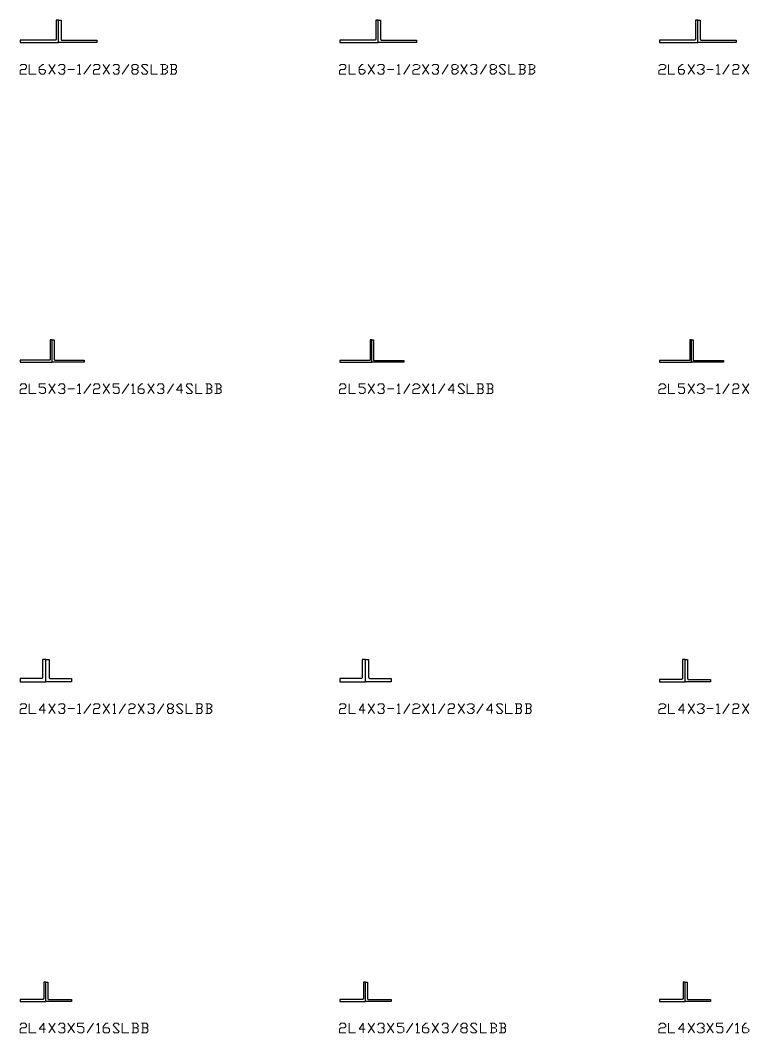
# Model space of a CAD drawing. Header units: inches. Extents: x 0 to 985, y -1555 to 12.
# Drawn here: x 750 to 864, y -1354.9 to -1196.5 of the extents above; entities that cross this region are included whole.
import ezdxf

# ---------------------------------------------------------------- set-up
doc = ezdxf.new("R2010")
doc.units = ezdxf.units.IN
doc.header["$MEASUREMENT"] = 0
doc.layers.add('AISC_STEEL', color=7, linetype='Continuous')

msp = doc.modelspace()

# ---------------------------------------------------------------- linework, layer by layer
at = {"color": 3, "lineweight": 0}
for points in [[(750, -1203.65), (750.22, -1203.43), (750.77, -1203.43), (750.98, -1203.65), (750.98, -1203.87), (750.77, -1204.19), (750.22, -1204.19), (750, -1204.41), (750, -1204.96), (750.98, -1204.96)], [(751.42, -1203.43), (751.42, -1204.96), (752.51, -1204.96)], [(752.95, -1204.19), (753.71, -1204.19), (753.93, -1204.41), (753.93, -1204.63), (753.71, -1204.96), (753.27, -1204.96), (752.95, -1204.63), (752.95, -1203.87), (753.49, -1203.43), (753.71, -1203.43)], [(754.47, -1204.96), (755.45, -1203.43)], [(754.47, -1203.43), (755.45, -1204.96)], [(756, -1203.65), (756.22, -1203.43), (756.76, -1203.43), (756.98, -1203.65), (756.98, -1203.87), (756.76, -1204.19), (756.44, -1204.19)], [(758.94, -1203.65), (759.27, -1203.43), (759.27, -1204.96)], [(759.93, -1204.96), (761.02, -1203.43)], [(761.45, -1203.65), (761.67, -1203.43), (762.22, -1203.43), (762.43, -1203.65), (762.43, -1203.87), (762.22, -1204.19), (761.67, -1204.19), (761.45, -1204.41), (761.45, -1204.96), (762.43, -1204.96)], [(762.98, -1204.96), (763.96, -1203.43)], [(762.98, -1203.43), (763.96, -1204.96)], [(764.51, -1203.65), (764.72, -1203.43), (765.27, -1203.43), (765.49, -1203.65), (765.49, -1203.87), (765.27, -1204.19), (764.94, -1204.19)], [(765.92, -1204.96), (767.01, -1203.43)], [(768.21, -1204.19), (768.43, -1204.41), (768.43, -1204.63), (768.21, -1204.96), (767.67, -1204.96), (767.45, -1204.63), (767.45, -1204.41), (767.67, -1204.19), (768.21, -1204.19), (768.43, -1203.87), (768.43, -1203.65), (768.21, -1203.43), (767.67, -1203.43), (767.45, -1203.65), (767.45, -1203.87), (767.67, -1204.19)], [(768.98, -1204.63), (769.2, -1204.96), (769.74, -1204.96), (769.96, -1204.63), (768.98, -1203.65), (769.2, -1203.43), (769.74, -1203.43), (769.96, -1203.65)], [(770.5, -1203.43), (770.5, -1204.96), (771.49, -1204.96)], [(772.68, -1204.19), (773.01, -1203.87), (773.01, -1203.65), (772.68, -1203.43), (771.92, -1203.43)], [(772.25, -1203.43), (772.25, -1204.96)], [(774.21, -1204.19), (774.43, -1203.87), (774.43, -1203.65), (774.21, -1203.43), (773.45, -1203.43)], [(773.67, -1203.43), (773.67, -1204.96)], [(799.95, -1203.65), (800.17, -1203.43), (800.71, -1203.43), (800.93, -1203.65), (800.93, -1203.87), (800.71, -1204.19), (800.17, -1204.19), (799.95, -1204.41), (799.95, -1204.96), (800.93, -1204.96)], [(801.47, -1203.43), (801.47, -1204.96), (802.46, -1204.96)], [(803, -1204.19), (803.66, -1204.19), (803.98, -1204.41), (803.98, -1204.63), (803.66, -1204.96), (803.22, -1204.96), (803, -1204.63), (803, -1203.87), (803.44, -1203.43), (803.66, -1203.43)], [(804.42, -1204.96), (805.4, -1203.43)], [(804.42, -1203.43), (805.4, -1204.96)], [(805.95, -1203.65), (806.16, -1203.43), (806.71, -1203.43), (806.93, -1203.65), (806.93, -1203.87), (806.71, -1204.19), (806.49, -1204.19)], [(809, -1203.65), (809.22, -1203.43), (809.22, -1204.96)], [(809.98, -1204.96), (810.96, -1203.43)], [(811.4, -1203.65), (811.73, -1203.43), (812.16, -1203.43), (812.49, -1203.65), (812.49, -1203.87), (812.16, -1204.19), (811.73, -1204.19), (811.4, -1204.41), (811.4, -1204.96), (812.49, -1204.96)], [(812.92, -1204.96), (813.91, -1203.43)], [(812.92, -1203.43), (813.91, -1204.96)], [(814.45, -1203.65), (814.67, -1203.43), (815.21, -1203.43), (815.43, -1203.65), (815.43, -1203.87), (815.21, -1204.19), (815, -1204.19)], [(815.98, -1204.96), (816.96, -1203.43)], [(818.16, -1204.19), (818.49, -1204.41), (818.49, -1204.63), (818.16, -1204.96), (817.72, -1204.96), (817.51, -1204.63), (817.51, -1204.41), (817.72, -1204.19), (818.16, -1204.19), (818.49, -1203.87), (818.49, -1203.65), (818.16, -1203.43), (817.72, -1203.43), (817.51, -1203.65), (817.51, -1203.87), (817.72, -1204.19)], [(818.92, -1204.96), (819.9, -1203.43)], [(818.92, -1203.43), (819.9, -1204.96)], [(820.45, -1203.65), (820.67, -1203.43), (821.21, -1203.43), (821.43, -1203.65), (821.43, -1203.87), (821.21, -1204.19), (820.99, -1204.19)], [(821.98, -1204.96), (822.96, -1203.43)], [(824.16, -1204.19), (824.48, -1204.41), (824.48, -1204.63), (824.16, -1204.96), (823.72, -1204.96), (823.5, -1204.63), (823.5, -1204.41), (823.72, -1204.19), (824.16, -1204.19), (824.48, -1203.87), (824.48, -1203.65), (824.16, -1203.43), (823.72, -1203.43), (823.5, -1203.65), (823.5, -1203.87), (823.72, -1204.19)], [(824.92, -1204.63), (825.25, -1204.96), (825.68, -1204.96), (825.9, -1204.63), (824.92, -1203.65), (825.25, -1203.43), (825.68, -1203.43), (825.9, -1203.65)], [(826.45, -1203.43), (826.45, -1204.96), (827.43, -1204.96)], [(828.74, -1204.19), (828.96, -1203.87), (828.96, -1203.65), (828.74, -1203.43), (827.97, -1203.43)], [(828.19, -1203.43), (828.19, -1204.96)], [(830.15, -1204.19), (830.48, -1203.87), (830.48, -1203.65), (830.15, -1203.43), (829.5, -1203.43)], [(829.72, -1203.43), (829.72, -1204.96)], [(849.89, -1203.65), (850.22, -1203.43), (850.66, -1203.43), (850.98, -1203.65), (850.98, -1203.87), (850.66, -1204.19), (850.22, -1204.19), (849.89, -1204.41), (849.89, -1204.96), (850.98, -1204.96)], [(851.42, -1203.43), (851.42, -1204.96), (852.4, -1204.96)], [(852.95, -1204.19), (853.71, -1204.19), (853.93, -1204.41), (853.93, -1204.63), (853.71, -1204.96), (853.16, -1204.96), (852.95, -1204.63), (852.95, -1203.87), (853.49, -1203.43), (853.71, -1203.43)], [(854.47, -1204.96), (855.45, -1203.43)], [(854.47, -1203.43), (855.45, -1204.96)], [(855.89, -1203.65), (856.22, -1203.43), (856.65, -1203.43), (856.98, -1203.65), (856.98, -1203.87), (856.65, -1204.19), (856.44, -1204.19)], [(858.94, -1203.65), (859.16, -1203.43), (859.16, -1204.96)], [(859.93, -1204.96), (860.91, -1203.43)], [(861.45, -1203.65), (861.67, -1203.43), (862.22, -1203.43), (862.43, -1203.65), (862.43, -1203.87), (862.22, -1204.19), (861.67, -1204.19), (861.45, -1204.41), (861.45, -1204.96), (862.43, -1204.96)], [(862.98, -1204.96), (863.96, -1203.43)], [(862.98, -1203.43), (863.96, -1204.96)], [(756.76, -1204.19), (756.98, -1204.41), (756.98, -1204.63), (756.76, -1204.96), (756.22, -1204.96), (756, -1204.63)], [(757.42, -1204.19), (758.51, -1204.19)], [(758.94, -1204.96), (759.49, -1204.96)], [(765.27, -1204.19), (765.49, -1204.41), (765.49, -1204.63), (765.27, -1204.96), (764.72, -1204.96), (764.51, -1204.63)], [(771.92, -1204.96), (772.68, -1204.96), (773.01, -1204.63), (773.01, -1204.41), (772.68, -1204.19), (772.25, -1204.19)], [(773.45, -1204.96), (774.21, -1204.96), (774.43, -1204.63), (774.43, -1204.41), (774.21, -1204.19), (773.67, -1204.19)], [(806.71, -1204.19), (806.93, -1204.41), (806.93, -1204.63), (806.71, -1204.96), (806.16, -1204.96), (805.95, -1204.63)], [(807.47, -1204.19), (808.45, -1204.19)], [(809, -1204.96), (809.44, -1204.96)], [(815.21, -1204.19), (815.43, -1204.41), (815.43, -1204.63), (815.21, -1204.96), (814.67, -1204.96), (814.45, -1204.63)], [(821.21, -1204.19), (821.43, -1204.41), (821.43, -1204.63), (821.21, -1204.96), (820.67, -1204.96), (820.45, -1204.63)], [(827.97, -1204.96), (828.74, -1204.96), (828.96, -1204.63), (828.96, -1204.41), (828.74, -1204.19), (828.19, -1204.19)], [(829.5, -1204.96), (830.15, -1204.96), (830.48, -1204.63), (830.48, -1204.41), (830.15, -1204.19), (829.72, -1204.19)], [(856.65, -1204.19), (856.98, -1204.41), (856.98, -1204.63), (856.65, -1204.96), (856.22, -1204.96), (855.89, -1204.63)], [(857.42, -1204.19), (858.4, -1204.19)], [(858.94, -1204.96), (859.49, -1204.96)], [(750, -1253.7), (750.22, -1253.38), (750.77, -1253.38), (750.98, -1253.7), (750.98, -1253.92), (750.77, -1254.14), (750.22, -1254.14), (750, -1254.36), (750, -1254.9), (750.98, -1254.9)], [(751.42, -1253.38), (751.42, -1254.9), (752.51, -1254.9)], [(752.95, -1254.68), (753.27, -1254.9), (753.71, -1254.9), (753.93, -1254.68), (753.93, -1254.14), (753.71, -1253.92), (752.95, -1253.92), (752.95, -1253.38), (753.93, -1253.38)], [(754.47, -1254.9), (755.45, -1253.38)], [(754.47, -1253.38), (755.45, -1254.9)], [(756, -1253.7), (756.22, -1253.38), (756.76, -1253.38), (756.98, -1253.7), (756.98, -1253.92), (756.76, -1254.14), (756.44, -1254.14)], [(756.76, -1254.14), (756.98, -1254.36), (756.98, -1254.68), (756.76, -1254.9), (756.22, -1254.9), (756, -1254.68)], [(757.42, -1254.14), (758.51, -1254.14)], [(758.94, -1253.7), (759.27, -1253.38), (759.27, -1254.9)], [(759.93, -1254.9), (761.02, -1253.38)], [(761.45, -1253.7), (761.67, -1253.38), (762.22, -1253.38), (762.43, -1253.7), (762.43, -1253.92), (762.22, -1254.14), (761.67, -1254.14), (761.45, -1254.36), (761.45, -1254.9), (762.43, -1254.9)], [(762.98, -1254.9), (763.96, -1253.38)], [(762.98, -1253.38), (763.96, -1254.9)], [(764.51, -1254.68), (764.72, -1254.9), (765.27, -1254.9), (765.49, -1254.68), (765.49, -1254.14), (765.27, -1253.92), (764.51, -1253.92), (764.51, -1253.38), (765.49, -1253.38)], [(765.92, -1254.9), (767.01, -1253.38)], [(767.45, -1253.7), (767.67, -1253.38), (767.67, -1254.9)], [(768.43, -1254.14), (769.2, -1254.14), (769.41, -1254.36), (769.41, -1254.68), (769.2, -1254.9), (768.76, -1254.9), (768.43, -1254.68), (768.43, -1253.92), (768.98, -1253.38), (769.2, -1253.38)], [(769.96, -1254.9), (770.94, -1253.38)], [(769.96, -1253.38), (770.94, -1254.9)], [(771.49, -1253.7), (771.7, -1253.38), (772.25, -1253.38), (772.47, -1253.7), (772.47, -1253.92), (772.25, -1254.14), (771.92, -1254.14)], [(772.25, -1254.14), (772.47, -1254.36), (772.47, -1254.68), (772.25, -1254.9), (771.7, -1254.9), (771.49, -1254.68)], [(773.01, -1254.9), (773.99, -1253.38)], [(775.41, -1254.36), (774.43, -1254.36), (775.19, -1253.38), (775.19, -1254.9)], [(775.96, -1254.68), (776.17, -1254.9), (776.72, -1254.9), (776.94, -1254.68), (775.96, -1253.7), (776.17, -1253.38), (776.72, -1253.38), (776.94, -1253.7)], [(777.48, -1253.38), (777.48, -1254.9), (778.46, -1254.9)], [(779.66, -1254.14), (779.99, -1253.92), (779.99, -1253.7), (779.66, -1253.38), (779.01, -1253.38)], [(779.01, -1254.9), (779.66, -1254.9), (779.99, -1254.68), (779.99, -1254.36), (779.66, -1254.14), (779.23, -1254.14)], [(779.23, -1253.38), (779.23, -1254.9)], [(781.19, -1254.14), (781.41, -1253.92), (781.41, -1253.7), (781.19, -1253.38), (780.43, -1253.38)], [(780.43, -1254.9), (781.19, -1254.9), (781.41, -1254.68), (781.41, -1254.36), (781.19, -1254.14), (780.75, -1254.14)], [(780.75, -1253.38), (780.75, -1254.9)], [(799.95, -1253.7), (800.17, -1253.38), (800.71, -1253.38), (800.93, -1253.7), (800.93, -1253.92), (800.71, -1254.14), (800.17, -1254.14), (799.95, -1254.36), (799.95, -1254.9), (800.93, -1254.9)], [(801.47, -1253.38), (801.47, -1254.9), (802.46, -1254.9)], [(803, -1254.68), (803.22, -1254.9), (803.66, -1254.9), (803.98, -1254.68), (803.98, -1254.14), (803.66, -1253.92), (803, -1253.92), (803, -1253.38), (803.98, -1253.38)], [(804.42, -1254.9), (805.4, -1253.38)], [(804.42, -1253.38), (805.4, -1254.9)], [(805.95, -1253.7), (806.16, -1253.38), (806.71, -1253.38), (806.93, -1253.7), (806.93, -1253.92), (806.71, -1254.14), (806.49, -1254.14)], [(806.71, -1254.14), (806.93, -1254.36), (806.93, -1254.68), (806.71, -1254.9), (806.16, -1254.9), (805.95, -1254.68)], [(807.47, -1254.14), (808.45, -1254.14)], [(809, -1253.7), (809.22, -1253.38), (809.22, -1254.9)], [(809.98, -1254.9), (810.96, -1253.38)], [(811.4, -1253.7), (811.73, -1253.38), (812.16, -1253.38), (812.49, -1253.7), (812.49, -1253.92), (812.16, -1254.14), (811.73, -1254.14), (811.4, -1254.36), (811.4, -1254.9), (812.49, -1254.9)], [(812.92, -1254.9), (813.91, -1253.38)], [(812.92, -1253.38), (813.91, -1254.9)], [(814.45, -1253.7), (814.67, -1253.38), (814.67, -1254.9)], [(815.43, -1254.9), (816.41, -1253.38)], [(817.94, -1254.36), (816.96, -1254.36), (817.72, -1253.38), (817.72, -1254.9)], [(818.49, -1254.68), (818.7, -1254.9), (819.25, -1254.9), (819.47, -1254.68), (818.49, -1253.7), (818.7, -1253.38), (819.25, -1253.38), (819.47, -1253.7)], [(819.9, -1253.38), (819.9, -1254.9), (820.99, -1254.9)], [(822.19, -1254.14), (822.41, -1253.92), (822.41, -1253.7), (822.19, -1253.38), (821.43, -1253.38)], [(821.43, -1254.9), (822.19, -1254.9), (822.41, -1254.68), (822.41, -1254.36), (822.19, -1254.14), (821.65, -1254.14)], [(821.65, -1253.38), (821.65, -1254.9)], [(823.72, -1254.14), (823.94, -1253.92), (823.94, -1253.7), (823.72, -1253.38), (822.96, -1253.38)], [(822.96, -1254.9), (823.72, -1254.9), (823.94, -1254.68), (823.94, -1254.36), (823.72, -1254.14), (823.18, -1254.14)], [(823.18, -1253.38), (823.18, -1254.9)], [(849.89, -1253.7), (850.22, -1253.38), (850.66, -1253.38), (850.98, -1253.7), (850.98, -1253.92), (850.66, -1254.14), (850.22, -1254.14), (849.89, -1254.36), (849.89, -1254.9), (850.98, -1254.9)], [(851.42, -1253.38), (851.42, -1254.9), (852.4, -1254.9)], [(852.95, -1254.68), (853.16, -1254.9), (853.71, -1254.9), (853.93, -1254.68), (853.93, -1254.14), (853.71, -1253.92), (852.95, -1253.92), (852.95, -1253.38), (853.93, -1253.38)], [(854.47, -1254.9), (855.45, -1253.38)], [(854.47, -1253.38), (855.45, -1254.9)], [(855.89, -1253.7), (856.22, -1253.38), (856.65, -1253.38), (856.98, -1253.7), (856.98, -1253.92), (856.65, -1254.14), (856.44, -1254.14)], [(856.65, -1254.14), (856.98, -1254.36), (856.98, -1254.68), (856.65, -1254.9), (856.22, -1254.9), (855.89, -1254.68)], [(857.42, -1254.14), (858.4, -1254.14)], [(858.94, -1253.7), (859.16, -1253.38), (859.16, -1254.9)], [(859.93, -1254.9), (860.91, -1253.38)], [(861.45, -1253.7), (861.67, -1253.38), (862.22, -1253.38), (862.43, -1253.7), (862.43, -1253.92), (862.22, -1254.14), (861.67, -1254.14), (861.45, -1254.36), (861.45, -1254.9), (862.43, -1254.9)], [(862.98, -1254.9), (863.96, -1253.38)], [(862.98, -1253.38), (863.96, -1254.9)], [(758.94, -1254.9), (759.49, -1254.9)], [(767.45, -1254.9), (768, -1254.9)], [(809, -1254.9), (809.44, -1254.9)], [(814.45, -1254.9), (815, -1254.9)], [(858.94, -1254.9), (859.49, -1254.9)], [(750, -1303.65), (750.22, -1303.43), (750.77, -1303.43), (750.98, -1303.65), (750.98, -1303.87), (750.77, -1304.19), (750.22, -1304.19), (750, -1304.41), (750, -1304.96), (750.98, -1304.96)], [(751.42, -1303.43), (751.42, -1304.96), (752.51, -1304.96)], [(753.93, -1304.41), (752.95, -1304.41), (753.71, -1303.43), (753.71, -1304.96)], [(754.47, -1304.96), (755.45, -1303.43)], [(754.47, -1303.43), (755.45, -1304.96)], [(756, -1303.65), (756.22, -1303.43), (756.76, -1303.43), (756.98, -1303.65), (756.98, -1303.87), (756.76, -1304.19), (756.44, -1304.19)], [(758.94, -1303.65), (759.27, -1303.43), (759.27, -1304.96)], [(759.93, -1304.96), (761.02, -1303.43)], [(761.45, -1303.65), (761.67, -1303.43), (762.22, -1303.43), (762.43, -1303.65), (762.43, -1303.87), (762.22, -1304.19), (761.67, -1304.19), (761.45, -1304.41), (761.45, -1304.96), (762.43, -1304.96)], [(762.98, -1304.96), (763.96, -1303.43)], [(762.98, -1303.43), (763.96, -1304.96)], [(764.51, -1303.65), (764.72, -1303.43), (764.72, -1304.96)], [(765.49, -1304.96), (766.47, -1303.43)], [(767.01, -1303.65), (767.23, -1303.43), (767.67, -1303.43), (768, -1303.65), (768, -1303.87), (767.67, -1304.19), (767.23, -1304.19), (767.01, -1304.41), (767.01, -1304.96), (768, -1304.96)], [(768.43, -1304.96), (769.41, -1303.43)], [(768.43, -1303.43), (769.41, -1304.96)], [(769.96, -1303.65), (770.18, -1303.43), (770.72, -1303.43), (770.94, -1303.65), (770.94, -1303.87), (770.72, -1304.19), (770.5, -1304.19)], [(771.49, -1304.96), (772.47, -1303.43)], [(773.67, -1304.19), (773.99, -1304.41), (773.99, -1304.63), (773.67, -1304.96), (773.23, -1304.96), (773.01, -1304.63), (773.01, -1304.41), (773.23, -1304.19), (773.67, -1304.19), (773.99, -1303.87), (773.99, -1303.65), (773.67, -1303.43), (773.23, -1303.43), (773.01, -1303.65), (773.01, -1303.87), (773.23, -1304.19)], [(774.43, -1304.63), (774.76, -1304.96), (775.19, -1304.96), (775.41, -1304.63), (774.43, -1303.65), (774.76, -1303.43), (775.19, -1303.43), (775.41, -1303.65)], [(775.96, -1303.43), (775.96, -1304.96), (776.94, -1304.96)], [(778.25, -1304.19), (778.46, -1303.87), (778.46, -1303.65), (778.25, -1303.43), (777.48, -1303.43)], [(777.7, -1303.43), (777.7, -1304.96)], [(779.66, -1304.19), (779.99, -1303.87), (779.99, -1303.65), (779.66, -1303.43), (779.01, -1303.43)], [(779.23, -1303.43), (779.23, -1304.96)], [(799.95, -1303.65), (800.17, -1303.43), (800.71, -1303.43), (800.93, -1303.65), (800.93, -1303.87), (800.71, -1304.19), (800.17, -1304.19), (799.95, -1304.41), (799.95, -1304.96), (800.93, -1304.96)], [(801.47, -1303.43), (801.47, -1304.96), (802.46, -1304.96)], [(803.98, -1304.41), (803, -1304.41), (803.66, -1303.43), (803.66, -1304.96)], [(804.42, -1304.96), (805.4, -1303.43)], [(804.42, -1303.43), (805.4, -1304.96)], [(805.95, -1303.65), (806.16, -1303.43), (806.71, -1303.43), (806.93, -1303.65), (806.93, -1303.87), (806.71, -1304.19), (806.49, -1304.19)], [(809, -1303.65), (809.22, -1303.43), (809.22, -1304.96)], [(809.98, -1304.96), (810.96, -1303.43)], [(811.4, -1303.65), (811.73, -1303.43), (812.16, -1303.43), (812.49, -1303.65), (812.49, -1303.87), (812.16, -1304.19), (811.73, -1304.19), (811.4, -1304.41), (811.4, -1304.96), (812.49, -1304.96)], [(812.92, -1304.96), (813.91, -1303.43)], [(812.92, -1303.43), (813.91, -1304.96)], [(814.45, -1303.65), (814.67, -1303.43), (814.67, -1304.96)], [(815.43, -1304.96), (816.41, -1303.43)], [(816.96, -1303.65), (817.18, -1303.43), (817.72, -1303.43), (817.94, -1303.65), (817.94, -1303.87), (817.72, -1304.19), (817.18, -1304.19), (816.96, -1304.41), (816.96, -1304.96), (817.94, -1304.96)], [(818.49, -1304.96), (819.47, -1303.43)], [(818.49, -1303.43), (819.47, -1304.96)], [(819.9, -1303.65), (820.23, -1303.43), (820.67, -1303.43), (820.99, -1303.65), (820.99, -1303.87), (820.67, -1304.19), (820.45, -1304.19)], [(821.43, -1304.96), (822.41, -1303.43)], [(823.94, -1304.41), (822.96, -1304.41), (823.72, -1303.43), (823.72, -1304.96)], [(824.48, -1304.63), (824.7, -1304.96), (825.25, -1304.96), (825.47, -1304.63), (824.48, -1303.65), (824.7, -1303.43), (825.25, -1303.43), (825.47, -1303.65)], [(825.9, -1303.43), (825.9, -1304.96), (826.99, -1304.96)], [(828.19, -1304.19), (828.41, -1303.87), (828.41, -1303.65), (828.19, -1303.43), (827.43, -1303.43)], [(827.65, -1303.43), (827.65, -1304.96)], [(829.72, -1304.19), (829.94, -1303.87), (829.94, -1303.65), (829.72, -1303.43), (828.96, -1303.43)], [(829.17, -1303.43), (829.17, -1304.96)], [(849.89, -1303.65), (850.22, -1303.43), (850.66, -1303.43), (850.98, -1303.65), (850.98, -1303.87), (850.66, -1304.19), (850.22, -1304.19), (849.89, -1304.41), (849.89, -1304.96), (850.98, -1304.96)], [(851.42, -1303.43), (851.42, -1304.96), (852.4, -1304.96)], [(853.93, -1304.41), (852.95, -1304.41), (853.71, -1303.43), (853.71, -1304.96)], [(854.47, -1304.96), (855.45, -1303.43)], [(854.47, -1303.43), (855.45, -1304.96)], [(855.89, -1303.65), (856.22, -1303.43), (856.65, -1303.43), (856.98, -1303.65), (856.98, -1303.87), (856.65, -1304.19), (856.44, -1304.19)], [(858.94, -1303.65), (859.16, -1303.43), (859.16, -1304.96)], [(859.93, -1304.96), (860.91, -1303.43)], [(861.45, -1303.65), (861.67, -1303.43), (862.22, -1303.43), (862.43, -1303.65), (862.43, -1303.87), (862.22, -1304.19), (861.67, -1304.19), (861.45, -1304.41), (861.45, -1304.96), (862.43, -1304.96)], [(862.98, -1304.96), (863.96, -1303.43)], [(862.98, -1303.43), (863.96, -1304.96)], [(756.76, -1304.19), (756.98, -1304.41), (756.98, -1304.63), (756.76, -1304.96), (756.22, -1304.96), (756, -1304.63)], [(757.42, -1304.19), (758.51, -1304.19)], [(758.94, -1304.96), (759.49, -1304.96)], [(764.51, -1304.96), (764.94, -1304.96)], [(770.72, -1304.19), (770.94, -1304.41), (770.94, -1304.63), (770.72, -1304.96), (770.18, -1304.96), (769.96, -1304.63)], [(777.48, -1304.96), (778.25, -1304.96), (778.46, -1304.63), (778.46, -1304.41), (778.25, -1304.19), (777.7, -1304.19)], [(779.01, -1304.96), (779.66, -1304.96), (779.99, -1304.63), (779.99, -1304.41), (779.66, -1304.19), (779.23, -1304.19)], [(806.71, -1304.19), (806.93, -1304.41), (806.93, -1304.63), (806.71, -1304.96), (806.16, -1304.96), (805.95, -1304.63)], [(807.47, -1304.19), (808.45, -1304.19)], [(809, -1304.96), (809.44, -1304.96)], [(814.45, -1304.96), (815, -1304.96)], [(820.67, -1304.19), (820.99, -1304.41), (820.99, -1304.63), (820.67, -1304.96), (820.23, -1304.96), (819.9, -1304.63)], [(827.43, -1304.96), (828.19, -1304.96), (828.41, -1304.63), (828.41, -1304.41), (828.19, -1304.19), (827.65, -1304.19)], [(828.96, -1304.96), (829.72, -1304.96), (829.94, -1304.63), (829.94, -1304.41), (829.72, -1304.19), (829.17, -1304.19)], [(856.65, -1304.19), (856.98, -1304.41), (856.98, -1304.63), (856.65, -1304.96), (856.22, -1304.96), (855.89, -1304.63)], [(857.42, -1304.19), (858.4, -1304.19)], [(858.94, -1304.96), (859.49, -1304.96)], [(750, -1353.7), (750.22, -1353.38), (750.77, -1353.38), (750.98, -1353.7), (750.98, -1353.92), (750.77, -1354.14), (750.22, -1354.14), (750, -1354.36), (750, -1354.9), (750.98, -1354.9)], [(751.42, -1353.38), (751.42, -1354.9), (752.51, -1354.9)], [(753.93, -1354.36), (752.95, -1354.36), (753.71, -1353.38), (753.71, -1354.9)], [(754.47, -1354.9), (755.45, -1353.38)], [(754.47, -1353.38), (755.45, -1354.9)], [(756, -1353.7), (756.22, -1353.38), (756.76, -1353.38), (756.98, -1353.7), (756.98, -1353.92), (756.76, -1354.14), (756.44, -1354.14)], [(756.76, -1354.14), (756.98, -1354.36), (756.98, -1354.69), (756.76, -1354.9), (756.22, -1354.9), (756, -1354.69)], [(757.42, -1354.9), (758.51, -1353.38)], [(757.42, -1353.38), (758.51, -1354.9)], [(758.94, -1354.69), (759.27, -1354.9), (759.71, -1354.9), (759.93, -1354.69), (759.93, -1354.14), (759.71, -1353.92), (758.94, -1353.92), (758.94, -1353.38), (759.93, -1353.38)], [(760.47, -1354.9), (761.45, -1353.38)], [(762, -1353.7), (762.22, -1353.38), (762.22, -1354.9)], [(762.98, -1354.14), (763.74, -1354.14), (763.96, -1354.36), (763.96, -1354.69), (763.74, -1354.9), (763.2, -1354.9), (762.98, -1354.69), (762.98, -1353.92), (763.42, -1353.38), (763.74, -1353.38)], [(764.51, -1354.69), (764.72, -1354.9), (765.27, -1354.9), (765.49, -1354.69), (764.51, -1353.7), (764.72, -1353.38), (765.27, -1353.38), (765.49, -1353.7)], [(765.92, -1353.38), (765.92, -1354.9), (767.01, -1354.9)], [(768.21, -1354.14), (768.43, -1353.92), (768.43, -1353.7), (768.21, -1353.38), (767.45, -1353.38)], [(767.45, -1354.9), (768.21, -1354.9), (768.43, -1354.69), (768.43, -1354.36), (768.21, -1354.14), (767.67, -1354.14)], [(767.67, -1353.38), (767.67, -1354.9)], [(769.74, -1354.14), (769.96, -1353.92), (769.96, -1353.7), (769.74, -1353.38), (768.98, -1353.38)], [(768.98, -1354.9), (769.74, -1354.9), (769.96, -1354.69), (769.96, -1354.36), (769.74, -1354.14), (769.2, -1354.14)], [(769.2, -1353.38), (769.2, -1354.9)], [(799.95, -1353.7), (800.17, -1353.38), (800.71, -1353.38), (800.93, -1353.7), (800.93, -1353.92), (800.71, -1354.14), (800.17, -1354.14), (799.95, -1354.36), (799.95, -1354.9), (800.93, -1354.9)], [(801.47, -1353.38), (801.47, -1354.9), (802.46, -1354.9)], [(803.98, -1354.36), (803, -1354.36), (803.66, -1353.38), (803.66, -1354.9)], [(804.42, -1354.9), (805.4, -1353.38)], [(804.42, -1353.38), (805.4, -1354.9)], [(805.95, -1353.7), (806.16, -1353.38), (806.71, -1353.38), (806.93, -1353.7), (806.93, -1353.92), (806.71, -1354.14), (806.49, -1354.14)], [(806.71, -1354.14), (806.93, -1354.36), (806.93, -1354.69), (806.71, -1354.9), (806.16, -1354.9), (805.95, -1354.69)], [(807.47, -1354.9), (808.45, -1353.38)], [(807.47, -1353.38), (808.45, -1354.9)], [(809, -1354.69), (809.22, -1354.9), (809.65, -1354.9), (809.98, -1354.69), (809.98, -1354.14), (809.65, -1353.92), (809, -1353.92), (809, -1353.38), (809.98, -1353.38)], [(810.42, -1354.9), (811.4, -1353.38)], [(811.94, -1353.7), (812.16, -1353.38), (812.16, -1354.9)], [(812.92, -1354.14), (813.69, -1354.14), (813.91, -1354.36), (813.91, -1354.69), (813.69, -1354.9), (813.25, -1354.9), (812.92, -1354.69), (812.92, -1353.92), (813.47, -1353.38), (813.69, -1353.38)], [(814.45, -1354.9), (815.43, -1353.38)], [(814.45, -1353.38), (815.43, -1354.9)], [(815.98, -1353.7), (816.2, -1353.38), (816.74, -1353.38), (816.96, -1353.7), (816.96, -1353.92), (816.74, -1354.14), (816.41, -1354.14)], [(816.74, -1354.14), (816.96, -1354.36), (816.96, -1354.69), (816.74, -1354.9), (816.2, -1354.9), (815.98, -1354.69)], [(817.51, -1354.9), (818.49, -1353.38)], [(819.69, -1354.14), (819.9, -1354.36), (819.9, -1354.69), (819.69, -1354.9), (819.25, -1354.9), (818.92, -1354.69), (818.92, -1354.36), (819.25, -1354.14), (819.69, -1354.14), (819.9, -1353.92), (819.9, -1353.7), (819.69, -1353.38), (819.25, -1353.38), (818.92, -1353.7), (818.92, -1353.92), (819.25, -1354.14)], [(820.45, -1354.69), (820.67, -1354.9), (821.21, -1354.9), (821.43, -1354.69), (820.45, -1353.7), (820.67, -1353.38), (821.21, -1353.38), (821.43, -1353.7)], [(821.98, -1353.38), (821.98, -1354.9), (822.96, -1354.9)], [(824.16, -1354.14), (824.48, -1353.92), (824.48, -1353.7), (824.16, -1353.38), (823.5, -1353.38)], [(823.5, -1354.9), (824.16, -1354.9), (824.48, -1354.69), (824.48, -1354.36), (824.16, -1354.14), (823.72, -1354.14)], [(823.72, -1353.38), (823.72, -1354.9)], [(825.68, -1354.14), (825.9, -1353.92), (825.9, -1353.7), (825.68, -1353.38), (824.92, -1353.38)], [(824.92, -1354.9), (825.68, -1354.9), (825.9, -1354.69), (825.9, -1354.36), (825.68, -1354.14), (825.25, -1354.14)], [(825.25, -1353.38), (825.25, -1354.9)], [(849.89, -1353.7), (850.22, -1353.38), (850.66, -1353.38), (850.98, -1353.7), (850.98, -1353.92), (850.66, -1354.14), (850.22, -1354.14), (849.89, -1354.36), (849.89, -1354.9), (850.98, -1354.9)], [(851.42, -1353.38), (851.42, -1354.9), (852.4, -1354.9)], [(853.93, -1354.36), (852.95, -1354.36), (853.71, -1353.38), (853.71, -1354.9)], [(854.47, -1354.9), (855.45, -1353.38)], [(854.47, -1353.38), (855.45, -1354.9)], [(855.89, -1353.7), (856.22, -1353.38), (856.65, -1353.38), (856.98, -1353.7), (856.98, -1353.92), (856.65, -1354.14), (856.44, -1354.14)], [(856.65, -1354.14), (856.98, -1354.36), (856.98, -1354.69), (856.65, -1354.9), (856.22, -1354.9), (855.89, -1354.69)], [(857.42, -1354.9), (858.4, -1353.38)], [(857.42, -1353.38), (858.4, -1354.9)], [(858.94, -1354.69), (859.16, -1354.9), (859.71, -1354.9), (859.93, -1354.69), (859.93, -1354.14), (859.71, -1353.92), (858.94, -1353.92), (858.94, -1353.38), (859.93, -1353.38)], [(860.47, -1354.9), (861.45, -1353.38)], [(861.89, -1353.7), (862.22, -1353.38), (862.22, -1354.9)], [(862.98, -1354.14), (863.63, -1354.14), (863.96, -1354.36), (863.96, -1354.69), (863.63, -1354.9), (863.2, -1354.9), (862.98, -1354.69), (862.98, -1353.92), (863.42, -1353.38), (863.63, -1353.38)], [(762, -1354.9), (762.43, -1354.9)], [(811.94, -1354.9), (812.49, -1354.9)], [(861.89, -1354.9), (862.43, -1354.9)]]:
    msp.add_lwpolyline(points, dxfattribs=at)
at = {"layer": 'AISC_STEEL'}
for points in [[(750, -1200), (756, -1200), (756, -1196.5), (755.62, -1196.5), (755.62, -1199.44), (755.62, -1199.46), (755.62, -1199.49), (755.61, -1199.51), (755.6, -1199.53), (755.59, -1199.55), (755.57, -1199.57), (755.55, -1199.59), (755.53, -1199.6), (755.51, -1199.61), (755.49, -1199.62), (755.46, -1199.62), (755.44, -1199.62), (750, -1199.62)], [(762, -1200), (756, -1200), (756, -1196.5), (756.38, -1196.5), (756.38, -1199.44), (756.38, -1199.46), (756.38, -1199.49), (756.39, -1199.51), (756.4, -1199.53), (756.41, -1199.55), (756.43, -1199.57), (756.45, -1199.59), (756.47, -1199.6), (756.49, -1199.61), (756.51, -1199.62), (756.54, -1199.62), (756.56, -1199.62), (762, -1199.62)], [(800, -1200), (806, -1200), (806, -1196.5), (805.62, -1196.5), (805.62, -1199.44), (805.62, -1199.46), (805.62, -1199.49), (805.61, -1199.51), (805.6, -1199.53), (805.59, -1199.55), (805.57, -1199.57), (805.55, -1199.59), (805.53, -1199.6), (805.51, -1199.61), (805.49, -1199.62), (805.46, -1199.62), (805.44, -1199.62), (800, -1199.62)], [(812, -1200), (806, -1200), (806, -1196.5), (806.38, -1196.5), (806.38, -1199.44), (806.38, -1199.46), (806.38, -1199.49), (806.39, -1199.51), (806.4, -1199.53), (806.41, -1199.55), (806.43, -1199.57), (806.45, -1199.59), (806.47, -1199.6), (806.49, -1199.61), (806.51, -1199.62), (806.54, -1199.62), (806.56, -1199.62), (812, -1199.62)], [(850, -1200), (856, -1200), (856, -1196.5), (855.62, -1196.5), (855.62, -1199.44), (855.62, -1199.46), (855.62, -1199.49), (855.61, -1199.51), (855.6, -1199.53), (855.59, -1199.55), (855.57, -1199.57), (855.55, -1199.59), (855.53, -1199.6), (855.51, -1199.61), (855.49, -1199.62), (855.46, -1199.62), (855.44, -1199.62), (850, -1199.62)], [(862, -1200), (856, -1200), (856, -1196.5), (856.38, -1196.5), (856.38, -1199.44), (856.38, -1199.46), (856.38, -1199.49), (856.39, -1199.51), (856.4, -1199.53), (856.41, -1199.55), (856.43, -1199.57), (856.45, -1199.59), (856.47, -1199.6), (856.49, -1199.61), (856.51, -1199.62), (856.54, -1199.62), (856.56, -1199.62), (862, -1199.62)], [(750, -1250), (755, -1250), (755, -1246.5), (754.69, -1246.5), (754.69, -1249.53), (754.69, -1249.55), (754.68, -1249.57), (754.68, -1249.59), (754.67, -1249.61), (754.65, -1249.63), (754.64, -1249.64), (754.63, -1249.65), (754.61, -1249.67), (754.59, -1249.68), (754.57, -1249.68), (754.55, -1249.69), (754.53, -1249.69), (750, -1249.69)], [(760, -1250), (755, -1250), (755, -1246.5), (755.31, -1246.5), (755.31, -1249.53), (755.31, -1249.55), (755.32, -1249.57), (755.32, -1249.59), (755.33, -1249.61), (755.35, -1249.63), (755.36, -1249.64), (755.37, -1249.65), (755.39, -1249.67), (755.41, -1249.68), (755.43, -1249.68), (755.45, -1249.69), (755.47, -1249.69), (760, -1249.69)], [(800, -1250), (805, -1250), (805, -1246.5), (804.75, -1246.5), (804.75, -1249.62), (804.75, -1249.64), (804.75, -1249.66), (804.74, -1249.67), (804.73, -1249.69), (804.72, -1249.7), (804.71, -1249.71), (804.7, -1249.72), (804.69, -1249.73), (804.67, -1249.74), (804.66, -1249.75), (804.64, -1249.75), (804.62, -1249.75), (800, -1249.75)], [(810, -1250), (805, -1250), (805, -1246.5), (805.25, -1246.5), (805.25, -1249.62), (805.25, -1249.64), (805.25, -1249.66), (805.26, -1249.67), (805.27, -1249.69), (805.28, -1249.7), (805.29, -1249.71), (805.3, -1249.72), (805.31, -1249.73), (805.33, -1249.74), (805.34, -1249.75), (805.36, -1249.75), (805.38, -1249.75), (810, -1249.75)], [(850, -1250), (855, -1250), (855, -1246.5), (854.75, -1246.5), (854.75, -1249.62), (854.75, -1249.64), (854.75, -1249.66), (854.74, -1249.67), (854.73, -1249.69), (854.72, -1249.7), (854.71, -1249.71), (854.7, -1249.72), (854.69, -1249.73), (854.67, -1249.74), (854.66, -1249.75), (854.64, -1249.75), (854.62, -1249.75), (850, -1249.75)], [(860, -1250), (855, -1250), (855, -1246.5), (855.25, -1246.5), (855.25, -1249.62), (855.25, -1249.64), (855.25, -1249.66), (855.26, -1249.67), (855.27, -1249.69), (855.28, -1249.7), (855.29, -1249.71), (855.3, -1249.72), (855.31, -1249.73), (855.33, -1249.74), (855.34, -1249.75), (855.36, -1249.75), (855.38, -1249.75), (860, -1249.75)], [(750, -1300), (754, -1300), (754, -1296.5), (753.5, -1296.5), (753.5, -1299.25), (753.5, -1299.28), (753.49, -1299.31), (753.49, -1299.33), (753.48, -1299.36), (753.46, -1299.38), (753.45, -1299.41), (753.43, -1299.43), (753.41, -1299.45), (753.38, -1299.46), (753.36, -1299.48), (753.33, -1299.49), (753.31, -1299.49), (753.28, -1299.5), (753.25, -1299.5), (750, -1299.5)], [(758, -1300), (754, -1300), (754, -1296.5), (754.5, -1296.5), (754.5, -1299.25), (754.5, -1299.28), (754.51, -1299.31), (754.51, -1299.33), (754.52, -1299.36), (754.54, -1299.38), (754.55, -1299.41), (754.57, -1299.43), (754.59, -1299.45), (754.62, -1299.46), (754.64, -1299.48), (754.67, -1299.49), (754.69, -1299.49), (754.72, -1299.5), (754.75, -1299.5), (758, -1299.5)], [(800, -1300), (804, -1300), (804, -1296.5), (803.5, -1296.5), (803.5, -1299.25), (803.5, -1299.28), (803.49, -1299.31), (803.49, -1299.33), (803.48, -1299.36), (803.46, -1299.38), (803.45, -1299.41), (803.43, -1299.43), (803.41, -1299.45), (803.38, -1299.46), (803.36, -1299.48), (803.33, -1299.49), (803.31, -1299.49), (803.28, -1299.5), (803.25, -1299.5), (800, -1299.5)], [(808, -1300), (804, -1300), (804, -1296.5), (804.5, -1296.5), (804.5, -1299.25), (804.5, -1299.28), (804.51, -1299.31), (804.51, -1299.33), (804.52, -1299.36), (804.54, -1299.38), (804.55, -1299.41), (804.57, -1299.43), (804.59, -1299.45), (804.62, -1299.46), (804.64, -1299.48), (804.67, -1299.49), (804.69, -1299.49), (804.72, -1299.5), (804.75, -1299.5), (808, -1299.5)], [(850, -1300), (854, -1300), (854, -1296.5), (853.62, -1296.5), (853.62, -1299.44), (853.62, -1299.46), (853.62, -1299.49), (853.61, -1299.51), (853.6, -1299.53), (853.59, -1299.55), (853.57, -1299.57), (853.55, -1299.59), (853.53, -1299.6), (853.51, -1299.61), (853.49, -1299.62), (853.46, -1299.62), (853.44, -1299.62), (850, -1299.62)], [(858, -1300), (854, -1300), (854, -1296.5), (854.38, -1296.5), (854.38, -1299.44), (854.38, -1299.46), (854.38, -1299.49), (854.39, -1299.51), (854.4, -1299.53), (854.41, -1299.55), (854.43, -1299.57), (854.45, -1299.59), (854.47, -1299.6), (854.49, -1299.61), (854.51, -1299.62), (854.54, -1299.62), (854.56, -1299.62), (858, -1299.62)], [(750, -1350), (754, -1350), (754, -1347), (753.69, -1347), (753.69, -1349.53), (753.69, -1349.55), (753.68, -1349.57), (753.68, -1349.59), (753.67, -1349.61), (753.65, -1349.63), (753.64, -1349.64), (753.63, -1349.65), (753.61, -1349.67), (753.59, -1349.68), (753.57, -1349.68), (753.55, -1349.69), (753.53, -1349.69), (750, -1349.69)], [(758, -1350), (754, -1350), (754, -1347), (754.31, -1347), (754.31, -1349.53), (754.31, -1349.55), (754.32, -1349.57), (754.32, -1349.59), (754.33, -1349.61), (754.35, -1349.63), (754.36, -1349.64), (754.37, -1349.65), (754.39, -1349.67), (754.41, -1349.68), (754.43, -1349.68), (754.45, -1349.69), (754.47, -1349.69), (758, -1349.69)], [(800, -1350), (804, -1350), (804, -1347), (803.69, -1347), (803.69, -1349.53), (803.69, -1349.55), (803.68, -1349.57), (803.68, -1349.59), (803.67, -1349.61), (803.65, -1349.63), (803.64, -1349.64), (803.63, -1349.65), (803.61, -1349.67), (803.59, -1349.68), (803.57, -1349.68), (803.55, -1349.69), (803.53, -1349.69), (800, -1349.69)], [(808, -1350), (804, -1350), (804, -1347), (804.31, -1347), (804.31, -1349.53), (804.31, -1349.55), (804.32, -1349.57), (804.32, -1349.59), (804.33, -1349.61), (804.35, -1349.63), (804.36, -1349.64), (804.37, -1349.65), (804.39, -1349.67), (804.41, -1349.68), (804.43, -1349.68), (804.45, -1349.69), (804.47, -1349.69), (808, -1349.69)], [(850, -1350), (854, -1350), (854, -1347), (853.69, -1347), (853.69, -1349.53), (853.69, -1349.55), (853.68, -1349.57), (853.68, -1349.59), (853.67, -1349.61), (853.65, -1349.63), (853.64, -1349.64), (853.63, -1349.65), (853.61, -1349.67), (853.59, -1349.68), (853.57, -1349.68), (853.55, -1349.69), (853.53, -1349.69), (850, -1349.69)], [(858, -1350), (854, -1350), (854, -1347), (854.31, -1347), (854.31, -1349.53), (854.31, -1349.55), (854.32, -1349.57), (854.32, -1349.59), (854.33, -1349.61), (854.35, -1349.63), (854.36, -1349.64), (854.37, -1349.65), (854.39, -1349.67), (854.41, -1349.68), (854.43, -1349.68), (854.45, -1349.69), (854.47, -1349.69), (858, -1349.69)]]:
    msp.add_lwpolyline(points, close=True, dxfattribs=at)

doc.saveas('drawing.dxf')
